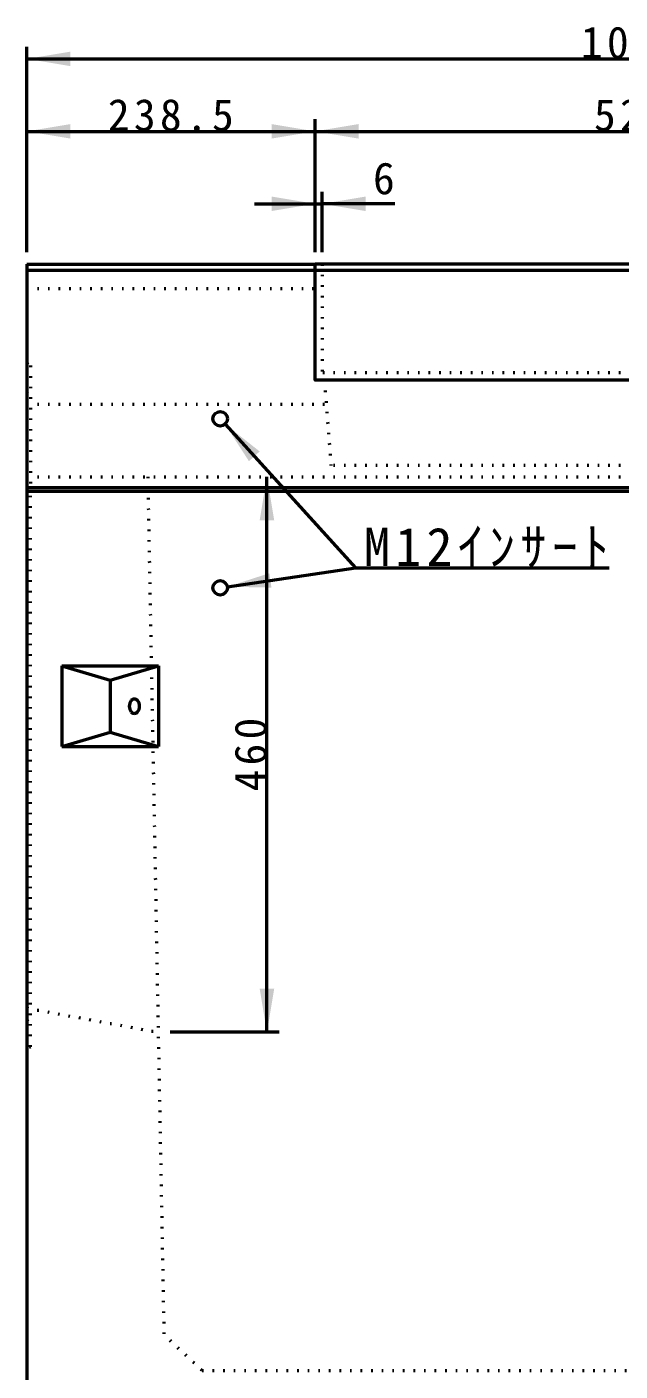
# Model space of a CAD drawing. Units: millimetres, scale not verified. Extents: x -2102 to 2102, y -1485 to 1485.
# Drawn here: x -88 to 403, y -915 to 198 of the extents above; entities that cross this region are included whole.
import ezdxf
from ezdxf.enums import TextEntityAlignment as Align

# ---------------------------------------------------------------- set-up
doc = ezdxf.new("R2010")
doc.units = ezdxf.units.MM
doc.header["$LTSCALE"] = 5
doc.linetypes.add('DOTTED', pattern=[1.75, 0.25, -1.5])
doc.layers.add('0-0_V-nasSTD', color=7, linetype='Continuous', lineweight=35)
doc.layers.add('0-1_0', color=7, linetype='Continuous', lineweight=50)
doc.styles.add('ＭＳ ゴシック', font='')
doc.styles.get('ＭＳ ゴシック').set_extended_font_data('MS Gothic')

msp = doc.modelspace()

# ---------------------------------------------------------------- linework, layer by layer
at = {"layer": '0-0_V-nasSTD', "linetype": 'DOTTED', "lineweight": 50}
for p, q in [((156.106, 1.244), (156.106, -94.756)), ((411.606, -88.756), (156.106, -88.756)), ((157.855, -94.756), (163.293, -165.475)), ((411.606, -165.475), (163.293, -165.475))]:
    msp.add_line(p, q, dxfattribs=at)
at = {"layer": '0-0_V-nasSTD', "lineweight": 50}
for p in [(75.638, -131.198), (77.541, -265.878)]:
    msp.add_line(p, (183.645, -250.194), dxfattribs=at)
at = {"layer": '0-0_V-nasSTD'}
for points in [[(-88.394, 171.244), (-52.394, 165.244), (-52.394, 177.244)], [(-88.394, 111.244), (-52.394, 105.244), (-52.394, 117.244)], [(114.106, 105.244), (114.106, 117.244), (150.106, 111.244)], [(150.106, 111.244), (186.106, 105.244), (186.106, 117.244)], [(114.106, 45.244), (114.106, 57.244), (150.106, 51.244)], [(156.106, 51.244), (192.106, 45.244), (192.106, 57.244)], [(75.638, -131.198), (95.391, -161.888), (99.833, -157.855)], [(75.638, -131.198), (99.833, -157.855), (104.276, -153.823)], [(104.308, -210.756), (110.308, -174.756), (116.308, -210.756)], [(77.541, -265.878), (112.277, -254.678), (113.154, -260.614)], [(77.541, -265.878), (113.154, -260.614), (114.032, -266.549)], [(104.308, -598.756), (110.308, -634.756), (116.308, -598.756)]]:
    msp.add_solid(points, dxfattribs=at)
at = {"layer": '0-1_0'}
for p, q in [((-88.394, 11.244), (-88.394, 181.244)), ((-88.394, 171.244), (911.606, 171.244)), ((150.106, 11.244), (150.106, 121.244)), ((-88.394, 111.244), (150.106, 111.244)), ((150.106, 111.244), (673.106, 111.244)), ((156.106, 11.244), (156.106, 61.244)), ((100.106, 51.244), (150.106, 51.244)), ((150.106, 51.244), (156.106, 51.244)), ((216.106, 51.244), (156.106, 51.244)), ((-88.394, 1.244), (150.106, 1.244)), ((-88.394, 1.244), (-88.394, -183.756)), ((673.106, 1.244), (150.106, 1.244)), ((-88.394, -3.756), (150.106, -3.756)), ((-88.394, -3.756), (150.106, -3.756)), ((150.106, -3.756), (411.606, -3.756)), ((110.308, -634.756), (110.308, -174.756)), ((-88.394, -183.756), (911.606, -183.756)), ((-88.394, -184.756), (-88.394, -439.31)), ((-88.394, -186.756), (411.606, -186.756)), ((-88.394, -193.756), (-88.394, -273.756)), ((183.645, -250.194), (393.645, -250.194)), ((-59.394, -331.256), (-19.394, -343.256)), ((-59.394, -331.256), (20.606, -331.256)), ((-59.394, -331.256), (-59.394, -398.256)), ((-19.394, -343.256), (20.606, -331.256)), ((20.606, -331.256), (20.606, -398.256)), ((-19.394, -343.256), (-19.394, -386.256)), ((-59.394, -398.256), (-19.394, -386.256)), ((-19.394, -386.256), (20.606, -398.256)), ((-59.394, -398.256), (20.606, -398.256)), ((120.308, -634.756), (30.308, -634.756))]:
    msp.add_line(p, q, dxfattribs=at)
at = {"layer": '0-1_0', "linetype": 'DOTTED'}
for p, q in [((-88.394, -18.756), (150.106, -18.756)), ((-88.394, -80.756), (-85.394, -82.756)), ((-85.394, -82.756), (-85.394, -183.756)), ((-88.394, -104.756), (-85.394, -102.756)), ((-88.394, -114.756), (159.393, -114.756)), ((-88.394, -174.756), (411.606, -174.756)), ((11.606, -174.756), (25.046, -885.196)), ((-85.394, -646.756), (-85.394, -186.756)), ((-88.394, -614.756), (20.308, -634.756)), ((-88.394, -624.756), (-85.394, -626.756)), ((-85.394, -646.756), (-88.394, -648.756)), ((56.606, -914.756), (25.046, -885.196)), ((56.606, -914.756), (766.606, -914.756))]:
    msp.add_line(p, q, dxfattribs=at)
at = {"layer": '0-1_0'}
for points in [[(673.106, -94.756), (150.106, -94.756), (150.106, 1.244)], [(-88.394, -174.756), (-88.394, -1014.756), (911.606, -1014.756)]]:
    msp.add_lwpolyline(points, dxfattribs=at)
for centre in [(71.606, -126.756), (71.606, -266.756)]:
    msp.add_circle(centre, 6, dxfattribs=at)
for centre, radius, start, end in [((4.034, -364.756), 7.671, 141.96831, 218.03169), ((0.606, -362.074), 3.318, 38.03169, 141.96831), ((-2.823, -364.756), 7.671, 321.96831, 38.03169), ((0.606, -367.437), 3.318, 218.03169, 321.96831)]:
    msp.add_arc(centre, radius, start, end, dxfattribs=at)

# ---------------------------------------------------------------- texts
at = {"layer": '0-0_V-nasSTD', "style": 'ＭＳ ゴシック'}
msp.add_text('6', height=26.39, dxfattribs=at).set_placement((198.106, 51.244), align=Align.BOTTOM_LEFT)
at = {"layer": '0-0_V-nasSTD', "attachment_point": 7, "style": 'ＭＳ ゴシック'}
for s, insert, char_height in [('\\T1.2;1000', (370.206, 171.244), 26.39), ('\\T1.2;238.5', (-21.344, 111.244), 26.39), ('\\T1.2;523', (381.006, 111.244), 26.39), ('\\T1.2;M12ｲﾝｻｰﾄ', (190.605, -250.194), 31.67)]:
    msp.add_mtext(s, dxfattribs=dict(at, insert=insert, char_height=char_height))
at = {"layer": '0-0_V-nasSTD', "insert": (110.308, -435.356), "char_height": 26.39, "attachment_point": 7, "rotation": 90, "style": 'ＭＳ ゴシック'}
msp.add_mtext('\\T1.2;460', dxfattribs=at)

doc.saveas('drawing.dxf')
